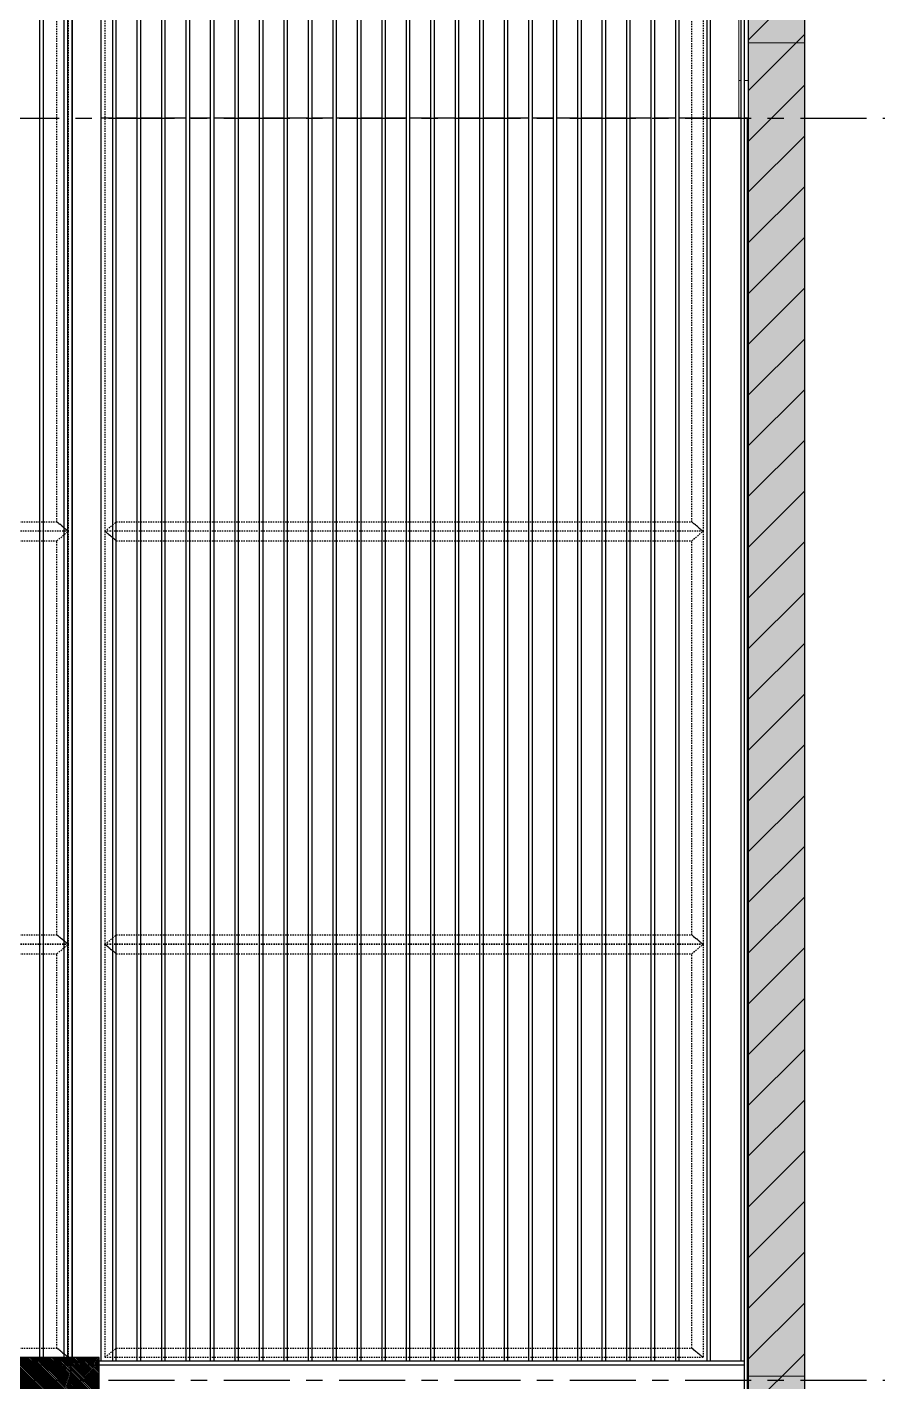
# Model space of a CAD drawing. Header units: millimetres. Extents: x 3774 to 718460, y -768339 to 192544.
# Drawn here: x 455731 to 457990, y -719322 to -715725 of the extents above; entities that cross this region are included whole.
import ezdxf
from ezdxf.xclip import XClip

# ---------------------------------------------------------------- set-up
doc = ezdxf.new("R2010")
doc.units = ezdxf.units.MM
doc.header["$XCLIPFRAME"] = 0
doc.set_wipeout_variables(frame=1)
for name, pattern in [('TA_GL_000.70000', [1.925, 0.7, -0.175, 0.175, -0.175, 0.7]), ('TA_HL_001.00000', [6.5, 3.55, -2.95]), ('XKITLINE00', [0]), ('XKITLINE02', [4, 2, -2])]:
    doc.linetypes.add(name, pattern=pattern)
for name, color, linetype in [('000 - 0_SYM_DWG_GRIDLINE_MAIN_COLOR_251', 7, 'Continuous'), ('000 - CONCRETE_COL_HATCH_', 7, 'Continuous'), ('010 - ASPG_EXTR_MAIN_COLOR_2', 7, 'Continuous'), ('010 - ASPG_EXTR_WIPEOUT_', 7, 'Continuous'), ('010 - ASPG_FRAMING_MAIN_COLOR_1', 7, 'Continuous'), ('010 - ASPG_FRAMING_MAIN_COLOR_2', 7, 'Continuous'), ('010 - ASPG_FRAMING_SUB_COLOR_2', 7, 'Continuous'), ('010 - ASPG_FRAMING_SUB_COLOR_3', 7, 'Continuous'), ('010 - ASPG_FRAMING_WIPEOUT_', 7, 'Continuous')]:
    doc.layers.add(name, color=color, linetype=linetype)
doc.layers.add('000_AREA_ASPG_AREA_HATCH_', color=7, linetype='Continuous', plot=False)
doc.layers.add('000_AREA_ASPG_AREA_MAIN_COLOR_1', color=7, linetype='Continuous', plot=False)
doc.layers.add('Bolt', color=7, linetype='Continuous', lineweight=0)
doc.layers.add('Part', color=7, linetype='Continuous', lineweight=0)
doc.styles.add('TA', font='', dxfattribs={"height": 4.5})
doc.styles.get('TA').set_extended_font_data('Cordia New')

# ---------------------------------------------------------------- blocks, each defined once
blk = doc.blocks.new('*A13064188')
at = {"layer": 'Part', "color": 7, "linetype": 'XKITLINE00', "lineweight": 0}
for p, q in [((2440.889574, -31.253462), (2440.889574, -33.653462)), ((2425.769536, -33.653462), (2440.889574, -33.653462)), ((2440.889574, -33.653462), (2440.889586, -33.653462))]:
    blk.add_line(p, q, dxfattribs=at)
blk = doc.blocks.new('*A13164198')
at = {"layer": 'Part', "color": 7, "linetype": 'XKITLINE00', "lineweight": 0}
for p, q in [((2441.089496, -60.373459), (2441.089496, -32.053459)), ((2441.089496, -32.053459), (2442.289496, -32.053459)), ((2442.289496, -32.053459), (2442.289496, -60.373459)), ((2442.289496, -60.373459), (2441.089496, -60.373459))]:
    blk.add_line(p, q, dxfattribs=at)
blk = doc.blocks.new('*A18484730')
at = {"layer": 'Part', "color": 7, "linetype": 'XKITLINE00', "lineweight": 0}
for p, q in [((2438.489574, -78.053462), (2438.489574, -33.653462)), ((2438.489574, -33.653462), (2440.889574, -33.653462)), ((2440.889574, -78.053462), (2440.889574, -33.653462))]:
    blk.add_line(p, q, dxfattribs=at)
blk = doc.blocks.new('*A18494731')
at = {"layer": 'Part', "color": 7, "linetype": 'XKITLINE00', "lineweight": 0}
for p, q in [((2436.489603, -37.973462), (2435.689603, -37.973462)), ((2435.689603, -44.053462), (2435.689603, -37.973462)), ((2436.489603, -44.053462), (2436.489603, -37.973462)), ((2435.689603, -56.053462), (2435.689603, -44.621462)), ((2436.489603, -56.053462), (2436.489603, -44.621462)), ((2435.689603, -68.053462), (2435.689603, -56.621462)), ((2436.489603, -68.053462), (2436.489603, -56.621462))]:
    blk.add_line(p, q, dxfattribs=at)
blk = doc.blocks.new('*A18504732')
at = {"layer": 'Part', "color": 7, "linetype": 'XKITLINE00', "lineweight": 0}
for p, q in [((2428.729603, -37.973462), (2427.929603, -37.973462)), ((2427.929603, -44.053462), (2427.929603, -37.973462)), ((2428.729603, -44.053462), (2428.729603, -37.973462)), ((2427.929603, -56.053462), (2427.929603, -44.621462)), ((2428.729603, -56.053462), (2428.729603, -44.621462)), ((2427.929603, -68.053462), (2427.929603, -56.621462)), ((2428.729603, -68.053462), (2428.729603, -56.621462))]:
    blk.add_line(p, q, dxfattribs=at)
blk = doc.blocks.new('*A19464828')
at = {"layer": 'Part', "color": 7, "linetype": 'XKITLINE00', "lineweight": 0}
for p, q in [((2435.689603, -44.573462), (2435.689603, -44.621462)), ((2436.489603, -44.621462), (2436.489603, -44.573462)), ((2435.689603, -44.621462), (2436.489603, -44.621462))]:
    blk.add_line(p, q, dxfattribs=at)
blk = doc.blocks.new('*A19474829')
at = {"layer": 'Part', "color": 7, "linetype": 'XKITLINE00', "lineweight": 0}
for p, q in [((2438.329518, -56.053462), (2425.995968, -56.053462)), ((2425.995968, -56.573462), (2425.995968, -56.053462)), ((2438.329518, -56.573462), (2438.329518, -56.053462)), ((2438.329518, -56.573462), (2425.995968, -56.573462))]:
    blk.add_line(p, q, dxfattribs=at)
blk = doc.blocks.new('*A19484830')
at = {"layer": 'Part', "color": 7, "linetype": 'XKITLINE00', "lineweight": 0}
for p, q in [((2438.329518, -44.053462), (2425.995968, -44.053462)), ((2425.995968, -44.573462), (2425.995968, -44.053462)), ((2438.329518, -44.573462), (2438.329518, -44.053462)), ((2438.329518, -44.573462), (2425.995968, -44.573462))]:
    blk.add_line(p, q, dxfattribs=at)
blk = doc.blocks.new('*A19494831')
at = {"layer": 'Part', "color": 7, "linetype": 'XKITLINE00', "lineweight": 0}
for p, q in [((2428.305603, -57.421462), (2428.305603, -56.621462)), ((2428.305603, -56.621462), (2428.353603, -56.621462)), ((2428.353603, -57.421462), (2428.353603, -56.621462)), ((2428.305603, -56.861462), (2428.353603, -56.861462)), ((2428.305603, -57.421462), (2428.353603, -57.421462))]:
    blk.add_line(p, q, dxfattribs=at)
blk = doc.blocks.new('*A19504832')
at = {"layer": 'Part', "color": 7, "linetype": 'XKITLINE00', "lineweight": 0}
for p, q in [((2427.929603, -56.573462), (2427.929603, -56.621462)), ((2427.929603, -56.621462), (2428.729603, -56.621462)), ((2428.729603, -56.621462), (2428.729603, -56.573462))]:
    blk.add_line(p, q, dxfattribs=at)
blk = doc.blocks.new('*A19514833')
at = {"layer": 'Part', "color": 7, "linetype": 'XKITLINE00', "lineweight": 0}
for p, q in [((2428.305603, -45.421462), (2428.305603, -44.621462)), ((2428.305603, -44.621462), (2428.353603, -44.621462)), ((2428.305603, -44.861462), (2428.353603, -44.861462)), ((2428.353603, -45.421462), (2428.353603, -44.621462)), ((2428.305603, -45.421462), (2428.353603, -45.421462))]:
    blk.add_line(p, q, dxfattribs=at)
blk = doc.blocks.new('*A19524834')
at = {"layer": 'Part', "color": 7, "linetype": 'XKITLINE00', "lineweight": 0}
for p, q in [((2427.929603, -44.573462), (2427.929603, -44.621462)), ((2428.729603, -44.621462), (2428.729603, -44.573462)), ((2427.929603, -44.621462), (2428.729603, -44.621462))]:
    blk.add_line(p, q, dxfattribs=at)
blk = doc.blocks.new('*A19794861')
at = {"layer": 'Bolt'}
for points in [[(2435.794, -44.573), (2435.794, -44.525), (2435.906, -44.525), (2435.906, -44.573)], [(2435.794, -44.621), (2435.794, -44.573), (2435.906, -44.573), (2435.906, -44.621)], [(2436.274, -44.573), (2436.274, -44.525), (2436.386, -44.525), (2436.386, -44.573)], [(2436.274, -44.621), (2436.274, -44.573), (2436.386, -44.573), (2436.386, -44.621)]]:
    blk.add_hatch(color=7, dxfattribs=at).paths.add_polyline_path(points, flags=17)
at = {"layer": 'Bolt', "color": 7, "linetype": 'XKITLINE00', "lineweight": 0}
for p, q in [((2435.794, -44.573), (2435.794, -44.525)), ((2435.794, -44.621), (2435.794, -44.573)), ((2435.85, -44.685), (2435.85, -44.341)), ((2435.906, -44.573), (2435.906, -44.525)), ((2435.906, -44.621), (2435.906, -44.573)), ((2436.274, -44.573), (2436.274, -44.525)), ((2436.274, -44.621), (2436.274, -44.573)), ((2436.33, -44.685), (2436.33, -44.341)), ((2436.386, -44.573), (2436.386, -44.525)), ((2436.386, -44.621), (2436.386, -44.573))]:
    blk.add_line(p, q, dxfattribs=at)
blk = doc.blocks.new('*A19814863')
at = {"layer": 'Bolt'}
for points in [[(2428.034, -56.573), (2428.034, -56.525), (2428.146, -56.525), (2428.146, -56.573)], [(2428.034, -56.621), (2428.034, -56.573), (2428.146, -56.573), (2428.146, -56.621)], [(2428.514, -56.573), (2428.514, -56.525), (2428.626, -56.525), (2428.626, -56.573)], [(2428.514, -56.621), (2428.514, -56.573), (2428.626, -56.573), (2428.626, -56.621)]]:
    blk.add_hatch(color=7, dxfattribs=at).paths.add_polyline_path(points, flags=17)
at = {"layer": 'Bolt', "color": 7, "linetype": 'XKITLINE00', "lineweight": 0}
for p, q in [((2428.09, -56.685), (2428.09, -56.341)), ((2428.57, -56.685), (2428.57, -56.341)), ((2428.034, -56.573), (2428.034, -56.525)), ((2428.034, -56.621), (2428.034, -56.573)), ((2428.146, -56.573), (2428.146, -56.525)), ((2428.146, -56.621), (2428.146, -56.573)), ((2428.514, -56.573), (2428.514, -56.525)), ((2428.514, -56.621), (2428.514, -56.573)), ((2428.626, -56.573), (2428.626, -56.525)), ((2428.626, -56.621), (2428.626, -56.573))]:
    blk.add_line(p, q, dxfattribs=at)
blk = doc.blocks.new('*A19844866')
at = {"layer": 'Bolt'}
for points in [[(2428.034, -44.573), (2428.034, -44.525), (2428.146, -44.525), (2428.146, -44.573)], [(2428.034, -44.621), (2428.034, -44.573), (2428.146, -44.573), (2428.146, -44.621)], [(2428.514, -44.573), (2428.514, -44.525), (2428.626, -44.525), (2428.626, -44.573)], [(2428.514, -44.621), (2428.514, -44.573), (2428.626, -44.573), (2428.626, -44.621)]]:
    blk.add_hatch(color=7, dxfattribs=at).paths.add_polyline_path(points, flags=17)
at = {"layer": 'Bolt', "color": 7, "linetype": 'XKITLINE00', "lineweight": 0}
for p, q in [((2428.034, -44.573), (2428.034, -44.525)), ((2428.034, -44.621), (2428.034, -44.573)), ((2428.09, -44.685), (2428.09, -44.341)), ((2428.146, -44.573), (2428.146, -44.525)), ((2428.146, -44.621), (2428.146, -44.573)), ((2428.514, -44.573), (2428.514, -44.525)), ((2428.514, -44.621), (2428.514, -44.573)), ((2428.57, -44.685), (2428.57, -44.341)), ((2428.626, -44.573), (2428.626, -44.525)), ((2428.626, -44.621), (2428.626, -44.573))]:
    blk.add_line(p, q, dxfattribs=at)
blk = doc.blocks.new('*A19964878')
at = {"layer": 'Part', "color": 7, "linetype": 'XKITLINE00', "lineweight": 0}
for p, q in [((2441.089231, -58.773462), (2441.089226, -58.773462)), ((2441.089496, -58.773462), (2441.089231, -58.773462)), ((2441.089236, -60.373462), (2441.089231, -58.773462)), ((2441.089236, -60.373462), (2441.089231, -60.373462)), ((2441.089496, -60.373462), (2441.089236, -60.373462))]:
    blk.add_line(p, q, dxfattribs=at)
blk = doc.blocks.new('*A19974879')
at = {"layer": 'Part', "color": 7, "linetype": 'XKITLINE00', "lineweight": 0}
for p, q in [((2440.889574, -59.653462), (2441.089234, -59.653462)), ((2441.089234, -60.373462), (2441.089234, -60.453462)), ((2441.089234, -60.453462), (2440.889525, -60.453462))]:
    blk.add_line(p, q, dxfattribs=at)
blk = doc.blocks.new('*A19984880')
at = {"layer": 'Part', "color": 7, "linetype": 'XKITLINE00', "lineweight": 0}
for p, q in [((2436.065603, -57.421462), (2436.065603, -56.621462)), ((2436.065603, -56.621462), (2436.113603, -56.621462)), ((2436.113603, -57.421462), (2436.113603, -56.621462)), ((2436.065603, -56.861462), (2436.113603, -56.861462)), ((2436.065603, -57.421462), (2436.113603, -57.421462))]:
    blk.add_line(p, q, dxfattribs=at)
blk = doc.blocks.new('*A19994881')
at = {"layer": 'Part', "color": 7, "linetype": 'XKITLINE00', "lineweight": 0}
for p, q in [((2435.689603, -56.573462), (2435.689603, -56.621462)), ((2435.689603, -56.621462), (2436.489603, -56.621462)), ((2436.489603, -56.621462), (2436.489603, -56.573462))]:
    blk.add_line(p, q, dxfattribs=at)
blk = doc.blocks.new('*A20004882')
at = {"layer": 'Part', "color": 7, "linetype": 'XKITLINE00', "lineweight": 0}
for p, q in [((2436.065603, -45.421462), (2436.065603, -44.621462)), ((2436.065603, -44.621462), (2436.113603, -44.621462)), ((2436.065603, -44.861462), (2436.113603, -44.861462)), ((2436.113603, -45.421462), (2436.113603, -44.621462)), ((2436.065603, -45.421462), (2436.113603, -45.421462))]:
    blk.add_line(p, q, dxfattribs=at)
blk = doc.blocks.new('*A20014883')
at = {"layer": 'Bolt'}
for points in [[(2435.794, -56.573), (2435.794, -56.525), (2435.906, -56.525), (2435.906, -56.573)], [(2435.794, -56.621), (2435.794, -56.573), (2435.906, -56.573), (2435.906, -56.621)], [(2436.274, -56.573), (2436.274, -56.525), (2436.386, -56.525), (2436.386, -56.573)], [(2436.274, -56.621), (2436.274, -56.573), (2436.386, -56.573), (2436.386, -56.621)]]:
    blk.add_hatch(color=7, dxfattribs=at).paths.add_polyline_path(points, flags=17)
at = {"layer": 'Bolt', "color": 7, "linetype": 'XKITLINE00', "lineweight": 0}
for p, q in [((2435.85, -56.685), (2435.85, -56.341)), ((2436.33, -56.685), (2436.33, -56.341)), ((2435.794, -56.573), (2435.794, -56.525)), ((2435.794, -56.621), (2435.794, -56.573)), ((2435.906, -56.573), (2435.906, -56.525)), ((2435.906, -56.621), (2435.906, -56.573)), ((2436.274, -56.573), (2436.274, -56.525)), ((2436.274, -56.621), (2436.274, -56.573)), ((2436.386, -56.573), (2436.386, -56.525)), ((2436.386, -56.621), (2436.386, -56.573))]:
    blk.add_line(p, q, dxfattribs=at)
blk = doc.blocks.new('*A20024884')
at = {"layer": 'Part', "color": 7, "linetype": 'XKITLINE00', "lineweight": 0}
for p, q in [((2436.113603, -37.973462), (2436.113603, -37.893462)), ((2436.153603, -37.973462), (2436.153603, -37.933462)), ((2436.153603, -37.933462), (2436.593603, -37.933462)), ((2436.593603, -37.933462), (2436.593603, -37.893462))]:
    blk.add_line(p, q, dxfattribs=at)
blk = doc.blocks.new('*A20034885')
at = {"layer": 'Part', "color": 7, "linetype": 'XKITLINE00', "lineweight": 0}
for p, q in [((2435.209603, -37.813462), (2435.049603, -37.653462)), ((2437.129603, -37.653462), (2436.969603, -37.813462)), ((2436.969603, -37.813462), (2435.209603, -37.813462))]:
    blk.add_line(p, q, dxfattribs=at)
blk = doc.blocks.new('*A20044886')
at = {"layer": 'Part', "color": 7, "linetype": 'XKITLINE00', "lineweight": 0}
for p, q in [((2435.209603, -37.893462), (2435.209603, -37.813462)), ((2435.209603, -37.813462), (2436.969603, -37.813462)), ((2435.209603, -37.893462), (2436.969603, -37.893462)), ((2436.969603, -37.893462), (2436.969603, -37.813462))]:
    blk.add_line(p, q, dxfattribs=at)
blk = doc.blocks.new('*A20054887')
at = {"layer": 'Part', "color": 7, "linetype": 'XKITLINE00', "lineweight": 0}
for p, q in [((2425.769536, -33.653462), (2438.489531, -33.653462)), ((2438.489525, -33.653462), (2438.489531, -33.653462)), ((2438.489531, -33.653462), (2438.489531, -37.653462)), ((2438.489531, -37.653462), (2425.769536, -37.653462)), ((2438.489525, -37.653462), (2438.489531, -37.653462))]:
    blk.add_line(p, q, dxfattribs=at)
blk = doc.blocks.new('*A20064888')
at = {"layer": 'Part', "color": 7, "linetype": 'XKITLINE00', "lineweight": 0}
for p, q in [((2441.089231, -32.373462), (2441.089226, -32.373462)), ((2441.089496, -32.373462), (2441.089231, -32.373462)), ((2441.089236, -33.973462), (2441.089231, -32.373462)), ((2441.089236, -33.973462), (2441.089231, -33.973462)), ((2441.089496, -33.973462), (2441.089236, -33.973462))]:
    blk.add_line(p, q, dxfattribs=at)
blk = doc.blocks.new('*A20074889')
at = {"layer": 'Part', "color": 7, "linetype": 'XKITLINE00', "lineweight": 0}
for p, q in [((2440.889574, -32.853462), (2441.089234, -32.853462)), ((2440.889574, -33.653462), (2441.089234, -33.653462))]:
    blk.add_line(p, q, dxfattribs=at)
blk = doc.blocks.new('*A20084890')
at = {"layer": 'Part', "color": 7, "linetype": 'XKITLINE00', "lineweight": 0}
for p, q in [((2428.353603, -37.973462), (2428.353603, -37.893462)), ((2428.393603, -37.973462), (2428.393603, -37.933462)), ((2428.393603, -37.933462), (2428.833603, -37.933462)), ((2428.833603, -37.933462), (2428.833603, -37.893462))]:
    blk.add_line(p, q, dxfattribs=at)
blk = doc.blocks.new('*A20094891')
at = {"layer": 'Part', "color": 7, "linetype": 'XKITLINE00', "lineweight": 0}
for p, q in [((2427.449603, -37.813462), (2427.289603, -37.653462)), ((2429.369603, -37.653462), (2429.209603, -37.813462)), ((2429.209603, -37.813462), (2427.449603, -37.813462))]:
    blk.add_line(p, q, dxfattribs=at)
blk = doc.blocks.new('*A20104892')
at = {"layer": 'Part', "color": 7, "linetype": 'XKITLINE00', "lineweight": 0}
for p, q in [((2427.449603, -37.893462), (2427.449603, -37.813462)), ((2427.449603, -37.813462), (2429.209603, -37.813462)), ((2427.449603, -37.893462), (2429.209603, -37.893462)), ((2429.209603, -37.893462), (2429.209603, -37.813462))]:
    blk.add_line(p, q, dxfattribs=at)
blk = doc.blocks.new('*A20114893')
at = {"layer": 'Bolt', "color": 7, "linetype": 'XKITLINE02', "lineweight": 0}
for p, q in [((2436.002243, -38.173462), (2436.345603, -38.173462)), ((2436.065603, -38.117462), (2436.113603, -38.117462)), ((2436.065603, -38.229462), (2436.113603, -38.229462)), ((2436.113603, -38.117462), (2436.153603, -38.117462)), ((2436.113603, -38.229462), (2436.153603, -38.229462))]:
    blk.add_line(p, q, dxfattribs=at)
blk = doc.blocks.new('*A20124894')
at = {"layer": 'Bolt'}
for points in [[(2435.506, -37.813), (2435.506, -37.893), (2435.394, -37.893), (2435.394, -37.813)], [(2436.786, -37.813), (2436.786, -37.893), (2436.674, -37.893), (2436.674, -37.813)]]:
    blk.add_hatch(color=7, dxfattribs=at).paths.add_polyline_path(points, flags=17)
at = {"layer": 'Bolt', "color": 7, "linetype": 'XKITLINE00', "lineweight": 0}
for p, q in [((2435.394, -37.813), (2435.394, -37.893)), ((2435.45, -37.75), (2435.45, -38.093)), ((2435.506, -37.813), (2435.506, -37.893)), ((2436.674, -37.813), (2436.674, -37.893)), ((2436.73, -37.75), (2436.73, -38.093)), ((2436.786, -37.813), (2436.786, -37.893))]:
    blk.add_line(p, q, dxfattribs=at)
blk = doc.blocks.new('*A20134895')
at = {"layer": 'Bolt'}
for points in [[(2427.746, -37.813), (2427.746, -37.893), (2427.634, -37.893), (2427.634, -37.813)], [(2429.026, -37.813), (2429.026, -37.893), (2428.914, -37.893), (2428.914, -37.813)]]:
    blk.add_hatch(color=7, dxfattribs=at).paths.add_polyline_path(points, flags=17)
at = {"layer": 'Bolt', "color": 7, "linetype": 'XKITLINE00', "lineweight": 0}
for p, q in [((2427.634, -37.813), (2427.634, -37.893)), ((2427.69, -37.75), (2427.69, -38.093)), ((2427.746, -37.813), (2427.746, -37.893)), ((2428.914, -37.813), (2428.914, -37.893)), ((2428.97, -37.75), (2428.97, -38.093)), ((2429.026, -37.813), (2429.026, -37.893))]:
    blk.add_line(p, q, dxfattribs=at)
blk = doc.blocks.new('*A20144896')
at = {"layer": 'Bolt', "color": 7, "linetype": 'XKITLINE02', "lineweight": 0}
for p, q in [((2428.242243, -38.173462), (2428.585603, -38.173462)), ((2428.305603, -38.117462), (2428.353603, -38.117462)), ((2428.305603, -38.229462), (2428.353603, -38.229462)), ((2428.353603, -38.117462), (2428.393603, -38.117462)), ((2428.353603, -38.229462), (2428.393603, -38.229462))]:
    blk.add_line(p, q, dxfattribs=at)
blk = doc.blocks.new('W-1-PP19-SE-ENT3_20260407-111149_PP19_ENT3_SE_ELE3')
at = {"color": 7, "lineweight": 0, "xscale": 125, "yscale": 125, "zscale": 125}
for name in ['*A13064188', '*A13164198', '*A20064888', '*A20074889', '*A20054887', '*A18484730', '*A20094891', '*A20104892', '*A20134895', '*A20084890', '*A20034885', '*A20044886', '*A20124894', '*A20024884', '*A18504732', '*A20144896', '*A18494731', '*A20114893', '*A19484830', '*A19844866', '*A19794861', '*A19524834', '*A19514833', '*A19464828', '*A20004882', '*A19474829', '*A19814863', '*A20014883', '*A19504832', '*A19494831', '*A19994881', '*A19984880', '*A19964878', '*A19974879']:
    blk.add_blockref(name, (-296446.190625, 122106.68275), dxfattribs=at)
blk = doc.blocks.new('A$Cc95a8f7c')
at = {"layer": '000 - CONCRETE_COL_HATCH_', "transparency": 33554585}
h = blk.add_hatch(dxfattribs=at)
h.set_pattern_fill('AR-CONC', scale=2.5)
h.paths.add_polyline_path([(0, -15540), (150, -15540), (150, 300), (0, 300)])
h = blk.add_hatch(dxfattribs=at)
h.set_pattern_fill('ANSI31', scale=30)
h.paths.add_polyline_path([(0, -15540), (150, -15540), (150, 300), (0, 300)])
at = {"layer": '000 - CONCRETE_COL_HATCH_', "color": 7}
blk.add_lwpolyline([(0, -15540), (150, -15540), (150, 300), (0, 300)], close=True, dxfattribs=at)
blk = doc.blocks.new('W-1-PP19-SE-ENT3_20260407-141310_PP19_ENT3_PRECAST_HATCH')
at = {"color": 7}
blk.add_blockref('A$Cc95a8f7c', (-46357.4, 85502.9), dxfattribs=at)
blk = doc.blocks.new('W-1-PP19-SE-ENT3_20260407-141433PP19_ENT3_PRECAST_HATCH')
at = {"color": 7}
blk.add_blockref('W-1-PP19-SE-ENT3_20260407-141310_PP19_ENT3_PRECAST_HATCH', (55047.4, 32597.1), dxfattribs=at)
blk = doc.blocks.new('*U5908')
at = {"layer": '000 - 0_SYM_DWG_GRIDLINE_MAIN_COLOR_251', "color": 7, "linetype": 'ByBlock', "ltscale": 5}
blk.add_line((10, 0), (-471.236, 0), dxfattribs=at)
at = {"color": 7, "style": 'TA', "flags": 1}
blk.add_attdef('LOCATION', (6, -6), '', height=4.5, rotation=270, dxfattribs=at)
blk = doc.blocks.new('W-1-PP19-SE-ENT3_20260407-142507PP19_ENT3_ELE1_DIMS_2')
at = {"layer": '000 - 0_SYM_DWG_GRIDLINE_MAIN_COLOR_251', "color": 7, "linetype": 'TA_GL_000.70000', "xscale": 50.00000000000003, "yscale": 50.00000000000003, "zscale": 50.00000000000003, "rotation": 180}
for p in [(-12415.2, 117900), (-12415.2, 114550)]:
    blk.add_blockref('*U5908', p, dxfattribs=at)
blk = doc.blocks.new('*U8165')
at = {"layer": '010 - ASPG_FRAMING_SUB_COLOR_3', "color": 7, "linetype": 'ByBlock'}
for points in [[(0, 0), (0, 856.3), (25, 826.3), (25, 30), (0, 0)], [(1096.7, 856.3), (0, 856.3), (25, 826.3), (1071.7, 826.3)], [(1096.7, 0), (1096.7, 856.3), (1071.7, 826.3), (1071.7, 30), (1096.7, 0)], [(25, 30), (1071.7, 30), (1096.7, 0), (0, 0), (25, 30)]]:
    blk.add_lwpolyline(points, close=True, dxfattribs=at)
blk = doc.blocks.new('*U8190')
at = {"layer": '010 - ASPG_FRAMING_SUB_COLOR_3', "color": 7, "linetype": 'ByBlock'}
for points in [[(0, 0), (0, 1588.2), (25, 1558.2), (25, 30), (0, 0)], [(1096.7, 1588.2), (0, 1588.2), (25, 1558.2), (1071.7, 1558.2)], [(1096.7, 0), (1096.7, 1588.2), (1071.7, 1558.2), (1071.7, 30), (1096.7, 0)], [(25, 30), (1071.7, 30), (1096.7, 0), (0, 0), (25, 30)]]:
    blk.add_lwpolyline(points, close=True, dxfattribs=at)
blk = doc.blocks.new('*U5965')
at = {"color": 7}
blk.add_wipeout([(0, 0), (1794.1, 0), (1794.1, 12350), (0, 12350)], dxfattribs=at)
blk.add_lwpolyline([(0, 0), (1794.1, 0), (1794.1, 12350), (0, 12350)], close=True, dxfattribs=at)
blk = doc.blocks.new('*U8486')
at = {"color": 7}
blk.add_wipeout([(50, 0), (926.3, 0), (926.3, 12825), (50, 12825)], dxfattribs=at).dxf.layer = '010 - ASPG_EXTR_WIPEOUT_'
at = {"layer": '010 - ASPG_EXTR_MAIN_COLOR_2', "color": 7}
for points in [[(840, 0), (850.2, 0), (850.2, 12825), (840, 12825)], [(905, 0), (915.2, 0), (915.2, 12825), (905, 12825)]]:
    blk.add_lwpolyline(points, close=True, dxfattribs=at)
at = {"layer": '010 - ASPG_FRAMING_SUB_COLOR_2', "color": 7}
blk.add_lwpolyline([(50, 0), (926.3, 0), (926.3, 12825), (50, 12825)], close=True, dxfattribs=at)
blk = doc.blocks.new('*U8484')
at = {"color": 7}
blk.add_wipeout([(0, 0), (77.5, 0), (77.5, 12850), (0, 12850)], dxfattribs=at)
blk.add_lwpolyline([(0, 0), (77.5, 0), (77.5, 12850), (0, 12850)], close=True, dxfattribs=at)
blk = doc.blocks.new('*U8522')
at = {"color": 7}
blk.add_wipeout([(0, 0), (10.2, 0), (10.2, 12850), (0, 12850)], dxfattribs=at)
blk.add_lwpolyline([(0, 0), (10.2, 0), (10.2, 12850), (0, 12850)], close=True, dxfattribs=at)
blk = doc.blocks.new('*U8482')
at = {"color": 7}
blk.add_wipeout([(0, 0), (10, 0), (10, 12850), (0, 12850)], dxfattribs=at)
blk.add_lwpolyline([(0, 0), (10, 0), (10, 12850), (0, 12850)], close=True, dxfattribs=at)
blk = doc.blocks.new('*U8483')
at = {"color": 7}
blk.add_wipeout([(0, 0), (10, 0), (10, 12850), (0, 12850)], dxfattribs=at)
blk.add_lwpolyline([(0, 0), (10, 0), (10, 12850), (0, 12850)], close=True, dxfattribs=at)
blk = doc.blocks.new('*U5955')
at = {"color": 7}
blk.add_wipeout([(0, -40), (1789, -40), (1789, 40), (0, 40)], dxfattribs=at).dxf.layer = '010 - ASPG_FRAMING_WIPEOUT_'
at = {"layer": '010 - ASPG_FRAMING_SUB_COLOR_3', "color": 7}
blk.add_lwpolyline([(0, -40), (1789, -40), (1789, 40), (0, 40)], close=True, dxfattribs=at)
at = {"color": 7}
for points in [[(0, 40), (1789, 40), (1789, 50), (0, 50)], [(0, -50), (1789, -50), (1789, -40), (0, -40)]]:
    blk.add_wipeout(points, dxfattribs=at).dxf.layer = '010 - ASPG_FRAMING_WIPEOUT_'
at = {"layer": '010 - ASPG_FRAMING_SUB_COLOR_2', "color": 7}
for points in [[(0, 40), (1789, 40), (1789, 50), (0, 50)], [(0, -50), (1789, -50), (1789, -40), (0, -40)]]:
    blk.add_lwpolyline(points, close=True, dxfattribs=at)
blk = doc.blocks.new('*U5954')
at = {"color": 7}
blk.add_wipeout([(0, -40), (1918, -40), (1918, 40), (0, 40)], dxfattribs=at).dxf.layer = '010 - ASPG_FRAMING_WIPEOUT_'
at = {"layer": '010 - ASPG_FRAMING_MAIN_COLOR_2', "color": 7}
blk.add_lwpolyline([(0, -40), (1918, -40), (1918, 40), (0, 40)], close=True, dxfattribs=at)
at = {"color": 7}
for points in [[(0, 40), (1993, 40), (1993, 50), (0, 50)], [(0, -50), (1993, -50), (1993, -40), (0, -40)]]:
    blk.add_wipeout(points, dxfattribs=at).dxf.layer = '010 - ASPG_FRAMING_WIPEOUT_'
at = {"layer": '010 - ASPG_FRAMING_MAIN_COLOR_1', "color": 7}
for points in [[(0, 40), (1993, 40), (1993, 50), (0, 50)], [(0, -50), (1993, -50), (1993, -40), (0, -40)]]:
    blk.add_lwpolyline(points, close=True, dxfattribs=at)
blk = doc.blocks.new('*U8485')
at = {"layer": '010 - ASPG_FRAMING_SUB_COLOR_3', "color": 7, "linetype": 'ByBlock'}
for points in [[(0, 0), (0, 856.3), (25, 826.3), (25, 30), (0, 0)], [(1596.7, 856.3), (0, 856.3), (25, 826.3), (1571.7, 826.3)], [(1596.7, 0), (1596.7, 856.3), (1571.7, 826.3), (1571.7, 30), (1596.7, 0)], [(25, 30), (1571.7, 30), (1596.7, 0), (0, 0), (25, 30)]]:
    blk.add_lwpolyline(points, close=True, dxfattribs=at)
blk = doc.blocks.new('*U8481')
at = {"layer": '010 - ASPG_FRAMING_SUB_COLOR_3', "color": 7, "linetype": 'ByBlock'}
for points in [[(0, 0), (0, 1588.2), (25, 1558.2), (25, 30), (0, 0)], [(1596.7, 1588.2), (0, 1588.2), (25, 1558.2), (1571.7, 1558.2)], [(1596.7, 0), (1596.7, 1588.2), (1571.7, 1558.2), (1571.7, 30), (1596.7, 0)], [(25, 30), (1571.7, 30), (1596.7, 0), (0, 0), (25, 30)]]:
    blk.add_lwpolyline(points, close=True, dxfattribs=at)
blk = doc.blocks.new('*U8200')
at = {"layer": '000_AREA_ASPG_AREA_HATCH_', "transparency": 33554539}
h = blk.add_hatch(dxfattribs=at)
h.set_pattern_fill('ANSI31')
h.set_pattern_definition([(45, (-24.4354, 1967.1146), (-2.245064, 2.245064), [])])
h.paths.add_polyline_path([(-60, 0), (60, 0), (60, 1993), (-60, 1993)])
at = {"layer": '000_AREA_ASPG_AREA_MAIN_COLOR_1', "color": 7}
blk.add_lwpolyline([(-60, 0), (60, 0), (60, 1993), (-60, 1993)], close=True, dxfattribs=at)

msp = doc.modelspace()

# ---------------------------------------------------------------- block references
at = {"color": 7}
ref = msp.add_blockref('W-1-PP19-SE-ENT3_20260407-111149_PP19_ENT3_SE_ELE3', (448956.051, -833866.64), dxfattribs=at)
XClip(ref).set_block_clipping_path([(-12000.0004375063, 99820.555271939), (12229.3280822252, 118947.6656106847)])

# ---------------------------------------------------------------- next in the draw order: block references
msp.add_blockref('*U5965', (455850.351, -728316.64), dxfattribs=at)

# ---------------------------------------------------------------- next in the draw order: block references
for name, p in [('*U8522', (455957.606, -728316.64)), ('*U8522', (456022.606, -728316.64)), ('*U8522', (456087.606, -728316.64)), ('*U8522', (456152.606, -728316.64)), ('*U8522', (456217.606, -728316.64)), ('*U8522', (456282.606, -728316.64)), ('*U8522', (456347.606, -728316.64)), ('*U8522', (456412.606, -728316.64)), ('*U8522', (456477.606, -728316.64)), ('*U8522', (456542.606, -728316.64)), ('*U8522', (456607.606, -728316.64)), ('*U8522', (456672.606, -728316.64)), ('*U8522', (456737.606, -728316.64)), ('*U8522', (456802.606, -728316.64)), ('*U8522', (456867.606, -728316.64)), ('*U8522', (456932.606, -728316.64)), ('*U8522', (456997.606, -728316.64)), ('*U8522', (457062.606, -728316.64)), ('*U8522', (457127.606, -728316.64)), ('*U8522', (457192.606, -728316.64)), ('*U8522', (457257.606, -728316.64)), ('*U8522', (457322.606, -728316.64)), ('*U8522', (457387.606, -728316.64)), ('*U8522', (457452.606, -728316.64)), ('*U8482', (457536.051, -728316.64)), ('*U8483', (457626.051, -728316.64)), ('*U8486', (454924.051, -728316.64))]:
    msp.add_blockref(name, p, dxfattribs=at)

# ---------------------------------------------------------------- next in the draw order: block references
msp.add_blockref('*U8484', (455850.351, -728316.64), dxfattribs=at)

# ---------------------------------------------------------------- next in the draw order: block references
at = {"color": 7, "linetype": 'TA_HL_001.00000', "rotation": 90}
for name, p in [('*U8485', (455840.351, -717063.306)), ('*U8481', (457526.051, -717063.306)), ('*U8165', (455840.351, -718159.973)), ('*U8190', (457526.051, -718159.973))]:
    msp.add_blockref(name, p, dxfattribs=at)
at = {"color": 7}
msp.add_blockref('*U5955', (455847.051, -719316.64), dxfattribs=at)

# ---------------------------------------------------------------- next in the draw order: block references
msp.add_blockref('*U5954', (453929.047, -719316.64), dxfattribs=at)

# ---------------------------------------------------------------- next in the draw order: block references
for name in ['W-1-PP19-SE-ENT3_20260407-142507PP19_ENT3_ELE1_DIMS_2', 'W-1-PP19-SE-ENT3_20260407-141433PP19_ENT3_PRECAST_HATCH']:
    msp.add_blockref(name, (448956.051, -833866.64), dxfattribs=at)
at = {"color": 7, "linetype": 'TA_HL_001.00000', "rotation": 90}
for name, p in [('*U8165', (455840.351, -719256.64)), ('*U8190', (457526.051, -719256.64))]:
    msp.add_blockref(name, p, dxfattribs=at)
at = {"color": 7, "rotation": 270}
msp.add_blockref('*U8200', (453929.047, -719316.64), dxfattribs=at)

doc.saveas('drawing.dxf')
